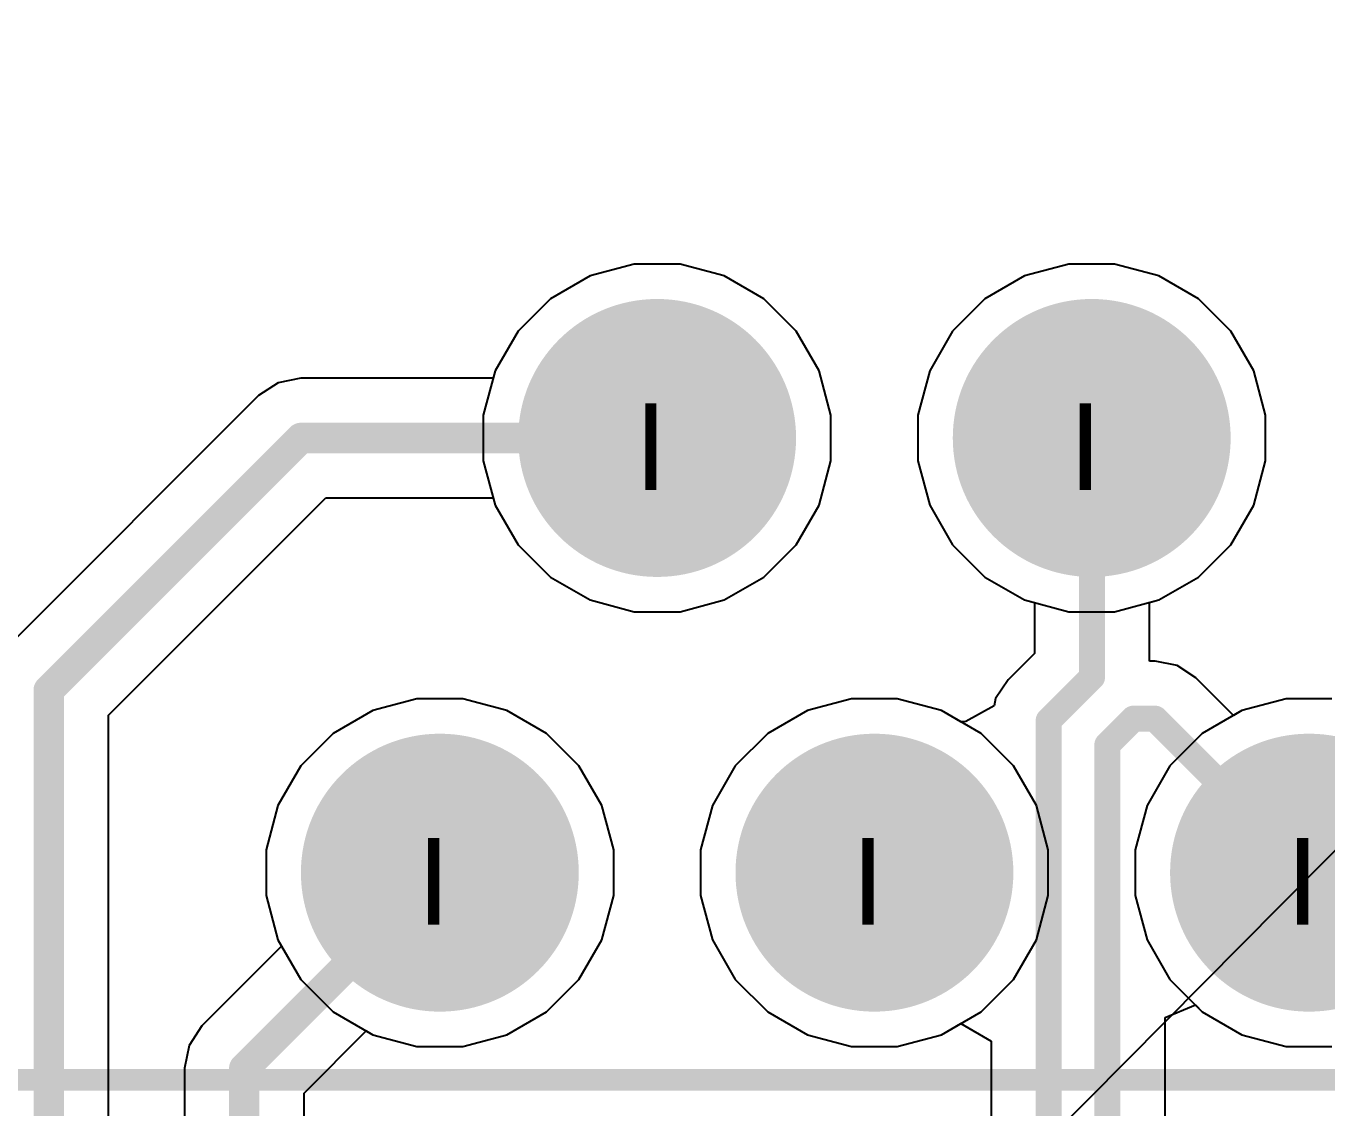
# Model space of a CAD drawing. Header units: inches. Extents: x -11 to 5379, y 0 to 5429.
# Drawn here: x 79.17 to 86.77, y 92.04 to 98.37 of the extents above; entities that cross this region are included whole.
import ezdxf

# ---------------------------------------------------------------- set-up
doc = ezdxf.new("R2010")
doc.units = ezdxf.units.IN
for name, color, linetype in [('Bottom Layer', 5, 'Continuous'), ('Bottom Solder', 6, 'Continuous'), ('Drill Drawing', 1, 'Continuous'), ('GND', 16, 'Continuous'), ('Multi-Layer', 9, 'Continuous'), ('Pad Holes', 156, 'Continuous'), ('PWR', 76, 'Continuous'), ('Top Layer', 1, 'Continuous'), ('Top Overlay', 2, 'Continuous'), ('Top Solder', 216, 'Continuous')]:
    doc.layers.add(name, color=color, linetype=linetype)
doc.styles.add('Arial', font='', dxfattribs={"height": 0.2})
doc.styles.get('Arial').set_extended_font_data('Arial')

# ---------------------------------------------------------------- blocks, each defined once
blk = doc.blocks.new('X14CBIWB1DY1027_122')
at = {"layer": 'Bottom Layer'}
h = blk.add_hatch(color=5, dxfattribs=at)
edge = h.paths.add_edge_path()
edge.add_arc((-21.59, 4.444999999999999), 0.7619999999999999, 0, 360)
h = blk.add_hatch(color=5, dxfattribs=at)
edge = h.paths.add_edge_path()
edge.add_arc((-19.05, 4.444999999999999), 0.7619999999999999, 0, 360)
h = blk.add_hatch(color=5, dxfattribs=at)
edge = h.paths.add_edge_path()
edge.add_arc((-16.51, 4.444999999999999), 0.7619999999999999, 0, 360)
h = blk.add_hatch(color=5, dxfattribs=at)
edge = h.paths.add_edge_path()
edge.add_arc((-20.32, 1.905), 0.7619999999999999, 0, 360)
h = blk.add_hatch(color=5, dxfattribs=at)
edge = h.paths.add_edge_path()
edge.add_arc((-17.78, 1.905), 0.7619999999999999, 0, 360)
at = {"layer": 'Bottom Solder'}
h = blk.add_hatch(color=6, dxfattribs=at)
edge = h.paths.add_edge_path()
edge.add_arc((-21.59, 4.444999999999999), 0.8120125999999999, 0, 360)
h = blk.add_hatch(color=6, dxfattribs=at)
edge = h.paths.add_edge_path()
edge.add_arc((-19.05, 4.444999999999999), 0.8120125999999999, 0, 360)
h = blk.add_hatch(color=6, dxfattribs=at)
edge = h.paths.add_edge_path()
edge.add_arc((-16.51, 4.444999999999999), 0.8120125999999999, 0, 360)
h = blk.add_hatch(color=6, dxfattribs=at)
edge = h.paths.add_edge_path()
edge.add_arc((-20.32, 1.905), 0.8120125999999999, 0, 360)
h = blk.add_hatch(color=6, dxfattribs=at)
edge = h.paths.add_edge_path()
edge.add_arc((-17.78, 1.905), 0.8120125999999999, 0, 360)
at = {"layer": 'GND'}
h = blk.add_hatch(color=16, dxfattribs=at)
edge = h.paths.add_edge_path()
edge.add_arc((-21.59, 4.444999999999999), 0.7619999999999999, 0, 360)
h = blk.add_hatch(color=16, dxfattribs=at)
edge = h.paths.add_edge_path()
edge.add_arc((-19.05, 4.444999999999999), 0.7619999999999999, 0, 360)
h = blk.add_hatch(color=16, dxfattribs=at)
edge = h.paths.add_edge_path()
edge.add_arc((-16.51, 4.444999999999999), 0.7619999999999999, 0, 360)
h = blk.add_hatch(color=16, dxfattribs=at)
edge = h.paths.add_edge_path()
edge.add_arc((-20.32, 1.905), 0.7619999999999999, 0, 360)
h = blk.add_hatch(color=16, dxfattribs=at)
edge = h.paths.add_edge_path()
edge.add_arc((-17.78, 1.905), 0.7619999999999999, 0, 360)
at = {"layer": 'Multi-Layer'}
h = blk.add_hatch(color=9, dxfattribs=at)
edge = h.paths.add_edge_path()
edge.add_arc((-21.59, 4.444999999999999), 0.7619999999999999, 0, 360)
h = blk.add_hatch(color=9, dxfattribs=at)
edge = h.paths.add_edge_path()
edge.add_arc((-19.05, 4.444999999999999), 0.7619999999999999, 0, 360)
h = blk.add_hatch(color=9, dxfattribs=at)
edge = h.paths.add_edge_path()
edge.add_arc((-16.51, 4.444999999999999), 0.7619999999999999, 0, 360)
h = blk.add_hatch(color=9, dxfattribs=at)
edge = h.paths.add_edge_path()
edge.add_arc((-20.32, 1.905), 0.7619999999999999, 0, 360)
h = blk.add_hatch(color=9, dxfattribs=at)
edge = h.paths.add_edge_path()
edge.add_arc((-17.78, 1.905), 0.7619999999999999, 0, 360)
at = {"layer": 'Pad Holes'}
h = blk.add_hatch(color=7, dxfattribs=at)
edge = h.paths.add_edge_path()
edge.add_arc((-21.59, 4.444999999999999), 0.4750054, 0, 360)
h = blk.add_hatch(color=7, dxfattribs=at)
edge = h.paths.add_edge_path()
edge.add_arc((-19.05, 4.444999999999999), 0.4750054, 0, 360)
h = blk.add_hatch(color=7, dxfattribs=at)
edge = h.paths.add_edge_path()
edge.add_arc((-16.51, 4.444999999999999), 0.4750054, 0, 360)
h = blk.add_hatch(color=7, dxfattribs=at)
edge = h.paths.add_edge_path()
edge.add_arc((-20.32, 1.905), 0.4750054, 0, 360)
h = blk.add_hatch(color=7, dxfattribs=at)
edge = h.paths.add_edge_path()
edge.add_arc((-17.78, 1.905), 0.4750054, 0, 360)
at = {"layer": 'PWR'}
h = blk.add_hatch(color=76, dxfattribs=at)
edge = h.paths.add_edge_path()
edge.add_arc((-21.59, 4.444999999999999), 0.7619999999999999, 0, 360)
h = blk.add_hatch(color=76, dxfattribs=at)
edge = h.paths.add_edge_path()
edge.add_arc((-19.05, 4.444999999999999), 0.7619999999999999, 0, 360)
h = blk.add_hatch(color=76, dxfattribs=at)
edge = h.paths.add_edge_path()
edge.add_arc((-16.51, 4.444999999999999), 0.7619999999999999, 0, 360)
h = blk.add_hatch(color=76, dxfattribs=at)
edge = h.paths.add_edge_path()
edge.add_arc((-20.32, 1.905), 0.7619999999999999, 0, 360)
h = blk.add_hatch(color=76, dxfattribs=at)
edge = h.paths.add_edge_path()
edge.add_arc((-17.78, 1.905), 0.7619999999999999, 0, 360)
at = {"layer": 'Top Layer'}
h = blk.add_hatch(color=1, dxfattribs=at)
edge = h.paths.add_edge_path()
edge.add_arc((-21.59, 4.444999999999999), 0.7619999999999999, 0, 360)
h = blk.add_hatch(color=1, dxfattribs=at)
edge = h.paths.add_edge_path()
edge.add_arc((-19.05, 4.444999999999999), 0.7619999999999999, 0, 360)
h = blk.add_hatch(color=1, dxfattribs=at)
edge = h.paths.add_edge_path()
edge.add_arc((-16.51, 4.444999999999999), 0.7619999999999999, 0, 360)
h = blk.add_hatch(color=1, dxfattribs=at)
edge = h.paths.add_edge_path()
edge.add_arc((-20.32, 1.905), 0.7619999999999999, 0, 360)
h = blk.add_hatch(color=1, dxfattribs=at)
edge = h.paths.add_edge_path()
edge.add_arc((-17.78, 1.905), 0.7619999999999999, 0, 360)
at = {"layer": 'Top Solder'}
h = blk.add_hatch(color=216, dxfattribs=at)
edge = h.paths.add_edge_path()
edge.add_arc((-21.59, 4.444999999999999), 0.8120125999999999, 0, 360)
h = blk.add_hatch(color=216, dxfattribs=at)
edge = h.paths.add_edge_path()
edge.add_arc((-19.05, 4.444999999999999), 0.8120125999999999, 0, 360)
h = blk.add_hatch(color=216, dxfattribs=at)
edge = h.paths.add_edge_path()
edge.add_arc((-16.51, 4.444999999999999), 0.8120125999999999, 0, 360)
h = blk.add_hatch(color=216, dxfattribs=at)
edge = h.paths.add_edge_path()
edge.add_arc((-20.32, 1.905), 0.8120125999999999, 0, 360)
h = blk.add_hatch(color=216, dxfattribs=at)
edge = h.paths.add_edge_path()
edge.add_arc((-17.78, 1.905), 0.8120125999999999, 0, 360)
at = {"layer": 'Top Overlay'}
blk.add_lwpolyline([(29.250005, 5.6550052, 0.127, 0.127, 0), (-29.250005, 5.6550052, 0.127, 0.127, 0)], format="xyseb", dxfattribs=at)

msp = doc.modelspace()

# ---------------------------------------------------------------- linework, layer by layer
at = {"layer": 'Bottom Layer'}
for p, q in [((82.72130776, 96.97528992), (82.46290594, 96.90605206)), ((82.98882564, 96.97528992), (82.72130776, 96.97528992)), ((83.24722746, 96.90605206), (82.98882564, 96.97528992)), ((85.26130776, 96.97528992), (85.00290593999999, 96.90605206)), ((85.52882564, 96.97528992), (85.26130776, 96.97528992)), ((85.78722745999998, 96.90605206), (85.52882564, 96.97528992)), ((82.46290594, 96.90605206), (82.23122746, 96.77229311999999)), ((83.47890594, 96.77229311999999), (83.24722746, 96.90605206)), ((85.00290593999999, 96.90605206), (84.77122746, 96.77229311999999)), ((86.01890594, 96.77229311999999), (85.78722745999998, 96.90605206)), ((82.23122746, 96.77229311999999), (82.0420635, 96.58312916)), ((83.66806989999999, 96.58312916), (83.47890594, 96.77229311999999)), ((84.77122746, 96.77229311999999), (84.58206349999999, 96.58312916)), ((86.2080699, 96.58312916), (86.01890594, 96.77229311999999)), ((82.0420635, 96.58312916), (81.90830455999999, 96.35145068)), ((83.80182884, 96.35145068), (83.66806989999999, 96.58312916)), ((84.58206349999999, 96.58312916), (84.44830456, 96.35145068)), ((86.34182883999999, 96.35145068), (86.2080699, 96.58312916)), ((81.90830455999999, 96.35145068), (81.8390667, 96.09304886)), ((83.8710667, 96.09304886), (83.80182884, 96.35145068)), ((84.44830456, 96.35145068), (84.3790667, 96.09304886)), ((86.41106669999999, 96.09304886), (86.34182883999999, 96.35145068)), ((81.8390667, 96.09304886), (81.8390667, 95.82553098)), ((83.8710667, 95.82553098), (83.8710667, 96.09304886)), ((84.3790667, 96.09304886), (84.3790667, 95.82553098)), ((86.41106669999999, 95.82553098), (86.41106669999999, 96.09304886)), ((81.8390667, 95.82553098), (81.90830455999999, 95.56712916)), ((83.80182884, 95.56712916), (83.8710667, 95.82553098)), ((84.3790667, 95.82553098), (84.44830456, 95.56712916)), ((86.34182883999999, 95.56712916), (86.41106669999999, 95.82553098)), ((81.90830455999999, 95.56712916), (82.0420635, 95.33545068)), ((83.66806989999999, 95.33545068), (83.80182884, 95.56712916)), ((84.44830456, 95.56712916), (84.58206349999999, 95.33545068)), ((86.2080699, 95.33545068), (86.34182883999999, 95.56712916)), ((82.0420635, 95.33545068), (82.23122746, 95.14628671999999)), ((83.47890594, 95.14628671999999), (83.66806989999999, 95.33545068)), ((84.58206349999999, 95.33545068), (84.77122746, 95.14628671999999)), ((86.01890594, 95.14628671999999), (86.2080699, 95.33545068)), ((82.23122746, 95.14628671999999), (82.46290594, 95.01252778)), ((83.24722746, 95.01252778), (83.47890594, 95.14628671999999)), ((84.77122746, 95.14628671999999), (85.00290593999999, 95.01252778)), ((85.78722745999998, 95.01252778), (86.01890594, 95.14628671999999)), ((82.46290594, 95.01252778), (82.72130776, 94.94328992)), ((82.98882564, 94.94328992), (83.24722746, 95.01252778)), ((85.00290593999999, 95.01252778), (85.26130776, 94.94328992)), ((85.52882564, 94.94328992), (85.78722745999998, 95.01252778)), ((82.72130776, 94.94328992), (82.98882564, 94.94328992)), ((85.26130776, 94.94328992), (85.52882564, 94.94328992)), ((81.19290593999999, 94.36605205999999), (80.96122745999999, 94.23229312)), ((81.45130775999999, 94.43528992), (81.19290593999999, 94.36605205999999)), ((81.71882563999999, 94.43528992), (81.45130775999999, 94.43528992)), ((81.97722746, 94.36605205999999), (81.71882563999999, 94.43528992)), ((82.20890594, 94.23229312), (81.97722746, 94.36605205999999)), ((83.73290594, 94.36605205999999), (83.50122746, 94.23229312)), ((83.99130776, 94.43528992), (83.73290594, 94.36605205999999)), ((84.25882564, 94.43528992), (83.99130776, 94.43528992)), ((84.51722746, 94.36605205999999), (84.25882564, 94.43528992)), ((84.74890594, 94.23229312), (84.51722746, 94.36605205999999)), ((86.27290594, 94.36605205999999), (86.04122746, 94.23229312)), ((86.53130775999999, 94.43528992), (86.27290594, 94.36605205999999)), ((86.79882564, 94.43528992), (86.53130775999999, 94.43528992)), ((80.96122745999999, 94.23229312), (80.7720635, 94.04312915999999)), ((82.3980699, 94.04312915999999), (82.20890594, 94.23229312)), ((83.50122746, 94.23229312), (83.3120635, 94.04312915999999)), ((84.93806989999999, 94.04312915999999), (84.74890594, 94.23229312)), ((86.04122746, 94.23229312), (85.85206349999999, 94.04312915999999)), ((80.7720635, 94.04312915999999), (80.63830456, 93.81145068)), ((82.53182884, 93.81145068), (82.3980699, 94.04312915999999)), ((83.3120635, 94.04312915999999), (83.17830456, 93.81145068)), ((85.07182884, 93.81145068), (84.93806989999999, 94.04312915999999)), ((85.85206349999999, 94.04312915999999), (85.71830456, 93.81145068)), ((80.63830456, 93.81145068), (80.5690667, 93.55304885999999)), ((82.60106669999999, 93.55304885999999), (82.53182884, 93.81145068)), ((83.17830456, 93.81145068), (83.1090667, 93.55304885999999)), ((85.1410667, 93.55304885999999), (85.07182884, 93.81145068)), ((85.71830456, 93.81145068), (85.64906669999999, 93.55304885999999)), ((80.5690667, 93.55304885999999), (80.5690667, 93.28553097999999)), ((82.60106669999999, 93.28553097999999), (82.60106669999999, 93.55304885999999)), ((83.1090667, 93.55304885999999), (83.1090667, 93.28553097999999)), ((85.1410667, 93.28553097999999), (85.1410667, 93.55304885999999)), ((85.64906669999999, 93.55304885999999), (85.64906669999999, 93.28553097999999)), ((80.5690667, 93.28553097999999), (80.63830456, 93.02712916)), ((82.53182884, 93.02712916), (82.60106669999999, 93.28553097999999)), ((83.1090667, 93.28553097999999), (83.17830456, 93.02712916)), ((85.07182884, 93.02712916), (85.1410667, 93.28553097999999)), ((85.64906669999999, 93.28553097999999), (85.71830456, 93.02712916)), ((80.63830456, 93.02712916), (80.7720635, 92.79545067999999)), ((82.3980699, 92.79545067999999), (82.53182884, 93.02712916)), ((83.17830456, 93.02712916), (83.3120635, 92.79545067999999)), ((84.93806989999999, 92.79545067999999), (85.07182884, 93.02712916)), ((85.71830456, 93.02712916), (85.85206349999999, 92.79545067999999)), ((80.7720635, 92.79545067999999), (80.96122745999999, 92.60628672)), ((82.20890594, 92.60628672), (82.3980699, 92.79545067999999)), ((83.3120635, 92.79545067999999), (83.50122746, 92.60628672)), ((84.74890594, 92.60628672), (84.93806989999999, 92.79545067999999)), ((85.85206349999999, 92.79545067999999), (86.04122746, 92.60628672)), ((80.96122745999999, 92.60628672), (81.19290593999999, 92.47252778)), ((81.97722746, 92.47252778), (82.20890594, 92.60628672)), ((83.50122746, 92.60628672), (83.73290594, 92.47252778)), ((84.51722746, 92.47252778), (84.74890594, 92.60628672)), ((86.04122746, 92.60628672), (86.27290594, 92.47252778)), ((81.19290593999999, 92.47252778), (81.45130775999999, 92.40328991999999)), ((81.71882563999999, 92.40328991999999), (81.97722746, 92.47252778)), ((83.73290594, 92.47252778), (83.99130776, 92.40328991999999)), ((84.25882564, 92.40328991999999), (84.51722746, 92.47252778)), ((86.27290594, 92.47252778), (86.53130775999999, 92.40328991999999)), ((81.45130775999999, 92.40328991999999), (81.71882563999999, 92.40328991999999)), ((83.99130776, 92.40328991999999), (84.25882564, 92.40328991999999)), ((86.53130775999999, 92.40328991999999), (86.79882564, 92.40328991999999))]:
    msp.add_line(p, q, dxfattribs=at)
at = {"layer": 'Bottom Solder'}
msp.add_line((6.24480844, 12.31924892), (5379.20847702, 5429.20847608), dxfattribs=at)
at = {"layer": 'GND'}
for p, q in [((82.72130776, 96.97528992), (82.46290594, 96.90605206)), ((82.98882564, 96.97528992), (82.72130776, 96.97528992)), ((83.24722746, 96.90605206), (82.98882564, 96.97528992)), ((85.26130776, 96.97528992), (85.00290593999999, 96.90605206)), ((85.52882564, 96.97528992), (85.26130776, 96.97528992)), ((85.78722745999998, 96.90605206), (85.52882564, 96.97528992)), ((82.46290594, 96.90605206), (82.23122746, 96.77229311999999)), ((83.47890594, 96.77229311999999), (83.24722746, 96.90605206)), ((85.00290593999999, 96.90605206), (84.77122746, 96.77229311999999)), ((86.01890594, 96.77229311999999), (85.78722745999998, 96.90605206)), ((82.23122746, 96.77229311999999), (82.0420635, 96.58312916)), ((83.66806989999999, 96.58312916), (83.47890594, 96.77229311999999)), ((84.77122746, 96.77229311999999), (84.58206349999999, 96.58312916)), ((86.2080699, 96.58312916), (86.01890594, 96.77229311999999)), ((82.0420635, 96.58312916), (81.90830455999999, 96.35145068)), ((83.80182884, 96.35145068), (83.66806989999999, 96.58312916)), ((84.58206349999999, 96.58312916), (84.44830456, 96.35145068)), ((86.34182883999999, 96.35145068), (86.2080699, 96.58312916)), ((81.90830455999999, 96.35145068), (81.8390667, 96.09304886)), ((83.8710667, 96.09304886), (83.80182884, 96.35145068)), ((84.44830456, 96.35145068), (84.3790667, 96.09304886)), ((86.41106669999999, 96.09304886), (86.34182883999999, 96.35145068)), ((81.8390667, 96.09304886), (81.8390667, 95.82553098)), ((83.8710667, 95.82553098), (83.8710667, 96.09304886)), ((84.3790667, 96.09304886), (84.3790667, 95.82553098)), ((86.41106669999999, 95.82553098), (86.41106669999999, 96.09304886)), ((81.8390667, 95.82553098), (81.90830455999999, 95.56712916)), ((83.80182884, 95.56712916), (83.8710667, 95.82553098)), ((84.3790667, 95.82553098), (84.44830456, 95.56712916)), ((86.34182883999999, 95.56712916), (86.41106669999999, 95.82553098)), ((81.90830455999999, 95.56712916), (82.0420635, 95.33545068)), ((83.66806989999999, 95.33545068), (83.80182884, 95.56712916)), ((84.44830456, 95.56712916), (84.58206349999999, 95.33545068)), ((86.2080699, 95.33545068), (86.34182883999999, 95.56712916)), ((82.0420635, 95.33545068), (82.23122746, 95.14628671999999)), ((83.47890594, 95.14628671999999), (83.66806989999999, 95.33545068)), ((84.58206349999999, 95.33545068), (84.77122746, 95.14628671999999)), ((86.01890594, 95.14628671999999), (86.2080699, 95.33545068)), ((82.23122746, 95.14628671999999), (82.46290594, 95.01252778)), ((83.24722746, 95.01252778), (83.47890594, 95.14628671999999)), ((84.77122746, 95.14628671999999), (85.00290593999999, 95.01252778)), ((85.78722745999998, 95.01252778), (86.01890594, 95.14628671999999)), ((82.46290594, 95.01252778), (82.72130776, 94.94328992)), ((82.98882564, 94.94328992), (83.24722746, 95.01252778)), ((85.00290593999999, 95.01252778), (85.26130776, 94.94328992)), ((85.52882564, 94.94328992), (85.78722745999998, 95.01252778)), ((82.72130776, 94.94328992), (82.98882564, 94.94328992)), ((85.26130776, 94.94328992), (85.52882564, 94.94328992)), ((81.19290593999999, 94.36605205999999), (80.96122745999999, 94.23229312)), ((81.45130775999999, 94.43528992), (81.19290593999999, 94.36605205999999)), ((81.71882563999999, 94.43528992), (81.45130775999999, 94.43528992)), ((81.97722746, 94.36605205999999), (81.71882563999999, 94.43528992)), ((82.20890594, 94.23229312), (81.97722746, 94.36605205999999)), ((83.73290594, 94.36605205999999), (83.50122746, 94.23229312)), ((83.99130776, 94.43528992), (83.73290594, 94.36605205999999)), ((84.25882564, 94.43528992), (83.99130776, 94.43528992)), ((84.51722746, 94.36605205999999), (84.25882564, 94.43528992)), ((84.74890594, 94.23229312), (84.51722746, 94.36605205999999)), ((86.27290594, 94.36605205999999), (86.04122746, 94.23229312)), ((86.53130775999999, 94.43528992), (86.27290594, 94.36605205999999)), ((86.79882564, 94.43528992), (86.53130775999999, 94.43528992)), ((80.96122745999999, 94.23229312), (80.7720635, 94.04312915999999)), ((82.3980699, 94.04312915999999), (82.20890594, 94.23229312)), ((83.50122746, 94.23229312), (83.3120635, 94.04312915999999)), ((84.93806989999999, 94.04312915999999), (84.74890594, 94.23229312)), ((86.04122746, 94.23229312), (85.85206349999999, 94.04312915999999)), ((80.7720635, 94.04312915999999), (80.63830456, 93.81145068)), ((82.53182884, 93.81145068), (82.3980699, 94.04312915999999)), ((83.3120635, 94.04312915999999), (83.17830456, 93.81145068)), ((85.07182884, 93.81145068), (84.93806989999999, 94.04312915999999)), ((85.85206349999999, 94.04312915999999), (85.71830456, 93.81145068)), ((80.63830456, 93.81145068), (80.5690667, 93.55304885999999)), ((82.60106669999999, 93.55304885999999), (82.53182884, 93.81145068)), ((83.17830456, 93.81145068), (83.1090667, 93.55304885999999)), ((85.1410667, 93.55304885999999), (85.07182884, 93.81145068)), ((85.71830456, 93.81145068), (85.64906669999999, 93.55304885999999)), ((80.5690667, 93.55304885999999), (80.5690667, 93.28553097999999)), ((82.60106669999999, 93.28553097999999), (82.60106669999999, 93.55304885999999)), ((83.1090667, 93.55304885999999), (83.1090667, 93.28553097999999)), ((85.1410667, 93.28553097999999), (85.1410667, 93.55304885999999)), ((85.64906669999999, 93.55304885999999), (85.64906669999999, 93.28553097999999)), ((80.5690667, 93.28553097999999), (80.63830456, 93.02712916)), ((82.53182884, 93.02712916), (82.60106669999999, 93.28553097999999)), ((83.1090667, 93.28553097999999), (83.17830456, 93.02712916)), ((85.07182884, 93.02712916), (85.1410667, 93.28553097999999)), ((85.64906669999999, 93.28553097999999), (85.71830456, 93.02712916)), ((80.63830456, 93.02712916), (80.7720635, 92.79545067999999)), ((82.3980699, 92.79545067999999), (82.53182884, 93.02712916)), ((83.17830456, 93.02712916), (83.3120635, 92.79545067999999)), ((84.93806989999999, 92.79545067999999), (85.07182884, 93.02712916)), ((85.71830456, 93.02712916), (85.85206349999999, 92.79545067999999)), ((80.7720635, 92.79545067999999), (80.96122745999999, 92.60628672)), ((82.20890594, 92.60628672), (82.3980699, 92.79545067999999)), ((83.3120635, 92.79545067999999), (83.50122746, 92.60628672)), ((84.74890594, 92.60628672), (84.93806989999999, 92.79545067999999)), ((85.85206349999999, 92.79545067999999), (86.04122746, 92.60628672)), ((80.96122745999999, 92.60628672), (81.19290593999999, 92.47252778)), ((81.97722746, 92.47252778), (82.20890594, 92.60628672)), ((83.50122746, 92.60628672), (83.73290594, 92.47252778)), ((84.51722746, 92.47252778), (84.74890594, 92.60628672)), ((86.04122746, 92.60628672), (86.27290594, 92.47252778)), ((81.19290593999999, 92.47252778), (81.45130775999999, 92.40328991999999)), ((81.71882563999999, 92.40328991999999), (81.97722746, 92.47252778)), ((83.73290594, 92.47252778), (83.99130776, 92.40328991999999)), ((84.25882564, 92.40328991999999), (84.51722746, 92.47252778)), ((86.27290594, 92.47252778), (86.53130775999999, 92.40328991999999)), ((81.45130775999999, 92.40328991999999), (81.71882563999999, 92.40328991999999)), ((83.99130776, 92.40328991999999), (84.25882564, 92.40328991999999)), ((86.53130775999999, 92.40328991999999), (86.79882564, 92.40328991999999))]:
    msp.add_line(p, q, dxfattribs=at)
at = {"layer": 'PWR'}
for p, q in [((82.72130776, 96.97528992), (82.46290594, 96.90605206)), ((82.98882564, 96.97528992), (82.72130776, 96.97528992)), ((83.24722746, 96.90605206), (82.98882564, 96.97528992)), ((85.26130776, 96.97528992), (85.00290593999999, 96.90605206)), ((85.52882564, 96.97528992), (85.26130776, 96.97528992)), ((85.78722745999998, 96.90605206), (85.52882564, 96.97528992)), ((82.46290594, 96.90605206), (82.23122746, 96.77229311999999)), ((83.47890594, 96.77229311999999), (83.24722746, 96.90605206)), ((85.00290593999999, 96.90605206), (84.77122746, 96.77229311999999)), ((86.01890594, 96.77229311999999), (85.78722745999998, 96.90605206)), ((82.23122746, 96.77229311999999), (82.0420635, 96.58312916)), ((83.66806989999999, 96.58312916), (83.47890594, 96.77229311999999)), ((84.77122746, 96.77229311999999), (84.58206349999999, 96.58312916)), ((86.2080699, 96.58312916), (86.01890594, 96.77229311999999)), ((82.0420635, 96.58312916), (81.90830455999999, 96.35145068)), ((83.80182884, 96.35145068), (83.66806989999999, 96.58312916)), ((84.58206349999999, 96.58312916), (84.44830456, 96.35145068)), ((86.34182883999999, 96.35145068), (86.2080699, 96.58312916)), ((81.90830455999999, 96.35145068), (81.8390667, 96.09304886)), ((83.8710667, 96.09304886), (83.80182884, 96.35145068)), ((84.44830456, 96.35145068), (84.3790667, 96.09304886)), ((86.41106669999999, 96.09304886), (86.34182883999999, 96.35145068)), ((81.8390667, 96.09304886), (81.8390667, 95.82553098)), ((83.8710667, 95.82553098), (83.8710667, 96.09304886)), ((84.3790667, 96.09304886), (84.3790667, 95.82553098)), ((86.41106669999999, 95.82553098), (86.41106669999999, 96.09304886)), ((81.8390667, 95.82553098), (81.90830455999999, 95.56712916)), ((83.80182884, 95.56712916), (83.8710667, 95.82553098)), ((84.3790667, 95.82553098), (84.44830456, 95.56712916)), ((86.34182883999999, 95.56712916), (86.41106669999999, 95.82553098)), ((81.90830455999999, 95.56712916), (82.0420635, 95.33545068)), ((83.66806989999999, 95.33545068), (83.80182884, 95.56712916)), ((84.44830456, 95.56712916), (84.58206349999999, 95.33545068)), ((86.2080699, 95.33545068), (86.34182883999999, 95.56712916)), ((82.0420635, 95.33545068), (82.23122746, 95.14628671999999)), ((83.47890594, 95.14628671999999), (83.66806989999999, 95.33545068)), ((84.58206349999999, 95.33545068), (84.77122746, 95.14628671999999)), ((86.01890594, 95.14628671999999), (86.2080699, 95.33545068)), ((82.23122746, 95.14628671999999), (82.46290594, 95.01252778)), ((83.24722746, 95.01252778), (83.47890594, 95.14628671999999)), ((84.77122746, 95.14628671999999), (85.00290593999999, 95.01252778)), ((85.78722745999998, 95.01252778), (86.01890594, 95.14628671999999)), ((82.46290594, 95.01252778), (82.72130776, 94.94328992)), ((82.98882564, 94.94328992), (83.24722746, 95.01252778)), ((85.00290593999999, 95.01252778), (85.26130776, 94.94328992)), ((85.52882564, 94.94328992), (85.78722745999998, 95.01252778)), ((82.72130776, 94.94328992), (82.98882564, 94.94328992)), ((85.26130776, 94.94328992), (85.52882564, 94.94328992)), ((81.19290593999999, 94.36605205999999), (80.96122745999999, 94.23229312)), ((81.45130775999999, 94.43528992), (81.19290593999999, 94.36605205999999)), ((81.71882563999999, 94.43528992), (81.45130775999999, 94.43528992)), ((81.97722746, 94.36605205999999), (81.71882563999999, 94.43528992)), ((82.20890594, 94.23229312), (81.97722746, 94.36605205999999)), ((83.73290594, 94.36605205999999), (83.50122746, 94.23229312)), ((83.99130776, 94.43528992), (83.73290594, 94.36605205999999)), ((84.25882564, 94.43528992), (83.99130776, 94.43528992)), ((84.51722746, 94.36605205999999), (84.25882564, 94.43528992)), ((84.74890594, 94.23229312), (84.51722746, 94.36605205999999)), ((86.27290594, 94.36605205999999), (86.04122746, 94.23229312)), ((86.53130775999999, 94.43528992), (86.27290594, 94.36605205999999)), ((86.79882564, 94.43528992), (86.53130775999999, 94.43528992)), ((80.96122745999999, 94.23229312), (80.7720635, 94.04312915999999)), ((82.3980699, 94.04312915999999), (82.20890594, 94.23229312)), ((83.50122746, 94.23229312), (83.3120635, 94.04312915999999)), ((84.93806989999999, 94.04312915999999), (84.74890594, 94.23229312)), ((86.04122746, 94.23229312), (85.85206349999999, 94.04312915999999)), ((80.7720635, 94.04312915999999), (80.63830456, 93.81145068)), ((82.53182884, 93.81145068), (82.3980699, 94.04312915999999)), ((83.3120635, 94.04312915999999), (83.17830456, 93.81145068)), ((85.07182884, 93.81145068), (84.93806989999999, 94.04312915999999)), ((85.85206349999999, 94.04312915999999), (85.71830456, 93.81145068)), ((80.63830456, 93.81145068), (80.5690667, 93.55304885999999)), ((82.60106669999999, 93.55304885999999), (82.53182884, 93.81145068)), ((83.17830456, 93.81145068), (83.1090667, 93.55304885999999)), ((85.1410667, 93.55304885999999), (85.07182884, 93.81145068)), ((85.71830456, 93.81145068), (85.64906669999999, 93.55304885999999)), ((80.5690667, 93.55304885999999), (80.5690667, 93.28553097999999)), ((82.60106669999999, 93.28553097999999), (82.60106669999999, 93.55304885999999)), ((83.1090667, 93.55304885999999), (83.1090667, 93.28553097999999)), ((85.1410667, 93.28553097999999), (85.1410667, 93.55304885999999)), ((85.64906669999999, 93.55304885999999), (85.64906669999999, 93.28553097999999)), ((80.5690667, 93.28553097999999), (80.63830456, 93.02712916)), ((82.53182884, 93.02712916), (82.60106669999999, 93.28553097999999)), ((83.1090667, 93.28553097999999), (83.17830456, 93.02712916)), ((85.07182884, 93.02712916), (85.1410667, 93.28553097999999)), ((85.64906669999999, 93.28553097999999), (85.71830456, 93.02712916)), ((80.63830456, 93.02712916), (80.7720635, 92.79545067999999)), ((82.3980699, 92.79545067999999), (82.53182884, 93.02712916)), ((83.17830456, 93.02712916), (83.3120635, 92.79545067999999)), ((84.93806989999999, 92.79545067999999), (85.07182884, 93.02712916)), ((85.71830456, 93.02712916), (85.85206349999999, 92.79545067999999)), ((80.7720635, 92.79545067999999), (80.96122745999999, 92.60628672)), ((82.20890594, 92.60628672), (82.3980699, 92.79545067999999)), ((83.3120635, 92.79545067999999), (83.50122746, 92.60628672)), ((84.74890594, 92.60628672), (84.93806989999999, 92.79545067999999)), ((85.85206349999999, 92.79545067999999), (86.04122746, 92.60628672)), ((80.96122745999999, 92.60628672), (81.19290593999999, 92.47252778)), ((81.97722746, 92.47252778), (82.20890594, 92.60628672)), ((83.50122746, 92.60628672), (83.73290594, 92.47252778)), ((84.51722746, 92.47252778), (84.74890594, 92.60628672)), ((86.04122746, 92.60628672), (86.27290594, 92.47252778)), ((81.19290593999999, 92.47252778), (81.45130775999999, 92.40328991999999)), ((81.71882563999999, 92.40328991999999), (81.97722746, 92.47252778)), ((83.73290594, 92.47252778), (83.99130776, 92.40328991999999)), ((84.25882564, 92.40328991999999), (84.51722746, 92.47252778)), ((86.27290594, 92.47252778), (86.53130775999999, 92.40328991999999)), ((81.45130775999999, 92.40328991999999), (81.71882563999999, 92.40328991999999)), ((83.99130776, 92.40328991999999), (84.25882564, 92.40328991999999)), ((86.53130775999999, 92.40328991999999), (86.79882564, 92.40328991999999))]:
    msp.add_line(p, q, dxfattribs=at)
at = {"layer": 'Top Layer'}
for p, q in [((82.72130776, 96.97528992), (82.46290594, 96.90605206)), ((82.98882564, 96.97528992), (82.72130776, 96.97528992)), ((83.24722746, 96.90605206), (82.98882564, 96.97528992)), ((85.26130776, 96.97528992), (85.00290593999999, 96.90605206)), ((85.52882564, 96.97528992), (85.26130776, 96.97528992)), ((85.78722745999998, 96.90605206), (85.52882564, 96.97528992)), ((82.46290594, 96.90605206), (82.23122746, 96.77229311999999)), ((83.47890594, 96.77229311999999), (83.24722746, 96.90605206)), ((85.00290593999999, 96.90605206), (84.77122746, 96.77229311999999)), ((86.01890594, 96.77229311999999), (85.78722745999998, 96.90605206)), ((82.23122746, 96.77229311999999), (82.0420635, 96.58312916)), ((83.66806989999999, 96.58312916), (83.47890594, 96.77229311999999)), ((84.77122746, 96.77229311999999), (84.58206349999999, 96.58312916)), ((86.2080699, 96.58312916), (86.01890594, 96.77229311999999)), ((82.0420635, 96.58312916), (81.90830455999999, 96.35145068)), ((83.80182884, 96.35145068), (83.66806989999999, 96.58312916)), ((84.58206349999999, 96.58312916), (84.44830456, 96.35145068)), ((86.34182883999999, 96.35145068), (86.2080699, 96.58312916)), ((81.90830455999999, 96.35145068), (81.89690504, 96.30890821999999)), ((83.8710667, 96.09304886), (83.80182884, 96.35145068)), ((84.44830456, 96.35145068), (84.3790667, 96.09304886)), ((86.41106669999999, 96.09304886), (86.34182883999999, 96.35145068)), ((80.63931548, 96.2822941), (80.52589178, 96.20650812)), ((80.77310998, 96.30890821999999), (80.63931548, 96.2822941)), ((81.89690504, 96.30890821999999), (80.77310998, 96.30890821999999)), ((80.52588669999999, 96.20650049999999), (79.05184849999999, 94.73246484)), ((80.52589178, 96.20650812), (80.52588669999999, 96.20650049999999)), ((83.8710667, 95.82553098), (83.8710667, 96.09304886)), ((84.3790667, 96.09304886), (84.3790667, 95.82553098)), ((86.41106669999999, 95.82553098), (86.41106669999999, 96.09304886)), ((83.80182884, 95.56712916), (83.8710667, 95.82553098)), ((84.3790667, 95.82553098), (84.44830456, 95.56712916)), ((86.34182883999999, 95.56712916), (86.41106669999999, 95.82553098)), ((79.648685, 94.34042854), (80.91792554, 95.60967161999999)), ((80.91792554, 95.60967161999999), (81.89690504, 95.60967161999999)), ((81.89690504, 95.60967161999999), (81.90830455999999, 95.56712916)), ((81.90830455999999, 95.56712916), (82.0420635, 95.33545068)), ((83.66806989999999, 95.33545068), (83.80182884, 95.56712916)), ((84.44830456, 95.56712916), (84.58206349999999, 95.33545068)), ((86.2080699, 95.33545068), (86.34182883999999, 95.56712916)), ((82.0420635, 95.33545068), (82.23122746, 95.14628671999999)), ((83.47890594, 95.14628671999999), (83.66806989999999, 95.33545068)), ((84.58206349999999, 95.33545068), (84.77122746, 95.14628671999999)), ((86.01890594, 95.14628671999999), (86.2080699, 95.33545068)), ((82.23122746, 95.14628671999999), (82.46290594, 95.01252778)), ((83.24722746, 95.01252778), (83.47890594, 95.14628671999999)), ((84.77122746, 95.14628671999999), (85.00290593999999, 95.01252778)), ((85.78722745999998, 95.01252778), (86.01890594, 95.14628671999999)), ((82.46290594, 95.01252778), (82.72130776, 94.94328992)), ((82.98882564, 94.94328992), (83.24722746, 95.01252778)), ((85.00290593999999, 95.01252778), (85.06002799999999, 94.99722174)), ((85.06002799999999, 94.99722174), (85.06002799999999, 94.7008647)), ((85.73336676, 94.9980955), (85.78722745999998, 95.01252778)), ((85.73336676, 94.6556146), (85.73336676, 94.9980955)), ((82.72130776, 94.94328992), (82.98882564, 94.94328992)), ((85.06002799999999, 94.7008647), (84.90579919999999, 94.5466359)), ((85.76541139999999, 94.6556146), (85.73336676, 94.6556146)), ((85.89425035999999, 94.62998599999999), (85.76541139999999, 94.6556146)), ((86.00347289999999, 94.55700672), (85.89425035999999, 94.62998599999999)), ((84.90579919999999, 94.5466359), (84.83281991999999, 94.43741336)), ((86.22315241999999, 94.3373272), (86.00347289999999, 94.55700672)), ((84.83281991999999, 94.43741336), (84.82420932, 94.39412413999999)), ((81.19290593999999, 94.36605205999999), (80.96122745999999, 94.23229312)), ((81.45130775999999, 94.43528992), (81.19290593999999, 94.36605205999999)), ((81.71882563999999, 94.43528992), (81.45130775999999, 94.43528992)), ((81.97722746, 94.36605205999999), (81.71882563999999, 94.43528992)), ((82.20890594, 94.23229312), (81.97722746, 94.36605205999999)), ((83.73290594, 94.36605205999999), (83.50122746, 94.23229312)), ((83.99130776, 94.43528992), (83.73290594, 94.36605205999999)), ((84.25882564, 94.43528992), (83.99130776, 94.43528992)), ((84.51722746, 94.36605205999999), (84.25882564, 94.43528992)), ((84.62939132, 94.30129475999999), (84.51722746, 94.36605205999999)), ((84.82420932, 94.39412413999999), (84.65870799999999, 94.30249617999999)), ((86.27290594, 94.36605205999999), (86.22315241999999, 94.3373272)), ((86.53130775999999, 94.43528992), (86.27290594, 94.36605205999999)), ((86.79882564, 94.43528992), (86.53130775999999, 94.43528992)), ((79.648685, 85.84679046), (79.648685, 94.34042854)), ((84.65870799999999, 94.30249617999999), (84.62939132, 94.30129475999999)), ((80.96122745999999, 94.23229312), (80.7720635, 94.04312915999999)), ((82.3980699, 94.04312915999999), (82.20890594, 94.23229312)), ((83.50122746, 94.23229312), (83.3120635, 94.04312915999999)), ((80.7720635, 94.04312915999999), (80.63830456, 93.81145068)), ((82.53182884, 93.81145068), (82.3980699, 94.04312915999999)), ((83.3120635, 94.04312915999999), (83.17830456, 93.81145068)), ((80.63830456, 93.81145068), (80.5690667, 93.55304885999999)), ((82.60106669999999, 93.55304885999999), (82.53182884, 93.81145068)), ((83.17830456, 93.81145068), (83.1090667, 93.55304885999999)), ((80.5690667, 93.55304885999999), (80.5690667, 93.28553097999999)), ((82.60106669999999, 93.28553097999999), (82.60106669999999, 93.55304885999999)), ((83.1090667, 93.55304885999999), (83.1090667, 93.28553097999999)), ((80.5690667, 93.28553097999999), (80.63830456, 93.02712916)), ((82.53182884, 93.02712916), (82.60106669999999, 93.28553097999999)), ((83.1090667, 93.28553097999999), (83.17830456, 93.02712916)), ((80.63830456, 93.02712916), (80.66032636, 92.98898598)), ((82.3980699, 92.79545067999999), (82.53182884, 93.02712916)), ((83.17830456, 93.02712916), (83.3120635, 92.79545067999999)), ((80.66032636, 92.98898598), (80.1948485, 92.52350811999999)), ((82.20890594, 92.60628672), (82.3980699, 92.79545067999999)), ((83.3120635, 92.79545067999999), (83.50122746, 92.60628672)), ((85.82343008, 92.57263426), (86.00123008, 92.6462841)), ((86.00123008, 92.6462841), (86.04122746, 92.60628672)), ((81.97722746, 92.47252778), (82.20890594, 92.60628672)), ((83.50122746, 92.60628672), (83.73290594, 92.47252778)), ((84.51722746, 92.47252778), (84.62938877999999, 92.53728507999999)), ((84.62938877999999, 92.53728507999999), (84.80719132, 92.43463098)), ((85.82343008, 91.27813595999999), (85.82343008, 92.57263426)), ((86.04122746, 92.60628672), (86.27290594, 92.47252778)), ((80.1948485, 92.52350811999999), (80.11906252, 92.41008441999999)), ((80.791685, 92.13147181999999), (81.15476276, 92.49454958)), ((81.15476276, 92.49454958), (81.19290593999999, 92.47252778)), ((81.19290593999999, 92.47252778), (81.45130775999999, 92.40328991999999)), ((81.71882563999999, 92.40328991999999), (81.97722746, 92.47252778)), ((83.73290594, 92.47252778), (83.99130776, 92.40328991999999)), ((84.25882564, 92.40328991999999), (84.51722746, 92.47252778)), ((86.27290594, 92.47252778), (86.53130775999999, 92.40328991999999)), ((80.11906252, 92.41008441999999), (80.0924484, 92.27628992)), ((81.45130775999999, 92.40328991999999), (81.71882563999999, 92.40328991999999)), ((83.99130776, 92.40328991999999), (84.25882564, 92.40328991999999)), ((84.80719132, 92.43463098), (84.80719132, 91.55962129999999)), ((86.53130775999999, 92.40328991999999), (86.79882564, 92.40328991999999)), ((80.0924484, 92.27628992), (80.0924484, 85.84679046)), ((80.791685, 85.84679046), (80.791685, 92.13147181999999))]:
    msp.add_line(p, q, dxfattribs=at)
for points in [[(79.2990667, 94.48524664, 0.1778, 0.1778, 0), (80.77310998, 95.95928992, 0.1778, 0.1778, 0)], [(80.77310998, 95.95928992, 0.1778, 0.1778, 0), (82.8550667, 95.95928992, 0.1778, 0.1778, 0)], [(85.39506669999999, 95.95928992, 0.1524, 0.1524, 0), (85.39669737999999, 95.95765924, 0.1524, 0.1524, 0)], [(85.39669737999999, 94.56141108, 0.1524, 0.1524, 0), (85.39669737999999, 95.95765924, 0.1524, 0.1524, 0)], [(85.14386069999999, 94.3085744, 0.1524, 0.1524, 0), (85.39669737999999, 94.56141108, 0.1524, 0.1524, 0)], [(79.2990667, 85.37408884, 0.1778, 0.1778, 0), (79.2990667, 94.48524664, 0.1778, 0.1778, 0)], [(85.14386069999999, 91.42016767999999, 0.1524, 0.1524, 0), (85.14386069999999, 94.3085744, 0.1524, 0.1524, 0)], [(85.48676069999999, 94.16654267999999, 0.1524, 0.1524, 0), (85.63916323999999, 94.31894522, 0.1524, 0.1524, 0)], [(85.63916323999999, 94.31894522, 0.1524, 0.1524, 0), (85.76541139999999, 94.31894522, 0.1524, 0.1524, 0)], [(85.76541139999999, 94.31894522, 0.1524, 0.1524, 0), (86.6650667, 93.41928992, 0.1524, 0.1524, 0)], [(85.48676069999999, 91.42420627999999, 0.1524, 0.1524, 0), (85.48676069999999, 94.16654267999999, 0.1524, 0.1524, 0)], [(80.4420667, 92.27628992, 0.1778, 0.1778, 0), (81.5850667, 93.41928992, 0.1778, 0.1778, 0)], [(80.4420667, 85.37408884, 0.1778, 0.1778, 0), (80.4420667, 92.27628992, 0.1778, 0.1778, 0)]]:
    msp.add_lwpolyline(points, format="xyseb", dxfattribs=at)
for points in [[(80.72865998, 95.95928992, 0.08889999999999999, 0.08889999999999999, 1), (80.81755998, 95.95928992, 0.08889999999999999, 0.08889999999999999, 1)], [(80.72865998, 95.95928992, 0.08889999999999999, 0.08889999999999999, 1), (80.81755998, 95.95928992, 0.08889999999999999, 0.08889999999999999, 1)], [(82.81061669999998, 95.95928992, 0.08889999999999999, 0.08889999999999999, 1), (82.89951669999999, 95.95928992, 0.08889999999999999, 0.08889999999999999, 1)], [(85.3569667, 95.95928992, 0.0762, 0.0762, 1), (85.43316669999999, 95.95928992, 0.0762, 0.0762, 1)], [(85.35859737999999, 95.95765924, 0.0762, 0.0762, 1), (85.43479737999999, 95.95765924, 0.0762, 0.0762, 1)], [(85.35859737999999, 95.95765924, 0.0762, 0.0762, 1), (85.43479737999999, 95.95765924, 0.0762, 0.0762, 1)], [(85.35859737999999, 94.56141108, 0.0762, 0.0762, 1), (85.43479737999999, 94.56141108, 0.0762, 0.0762, 1)], [(85.35859737999999, 94.56141108, 0.0762, 0.0762, 1), (85.43479737999999, 94.56141108, 0.0762, 0.0762, 1)], [(79.2546167, 94.48524664, 0.08889999999999999, 0.08889999999999999, 1), (79.3435167, 94.48524664, 0.08889999999999999, 0.08889999999999999, 1)], [(79.2546167, 94.48524664, 0.08889999999999999, 0.08889999999999999, 1), (79.3435167, 94.48524664, 0.08889999999999999, 0.08889999999999999, 1)], [(85.10576069999999, 94.3085744, 0.0762, 0.0762, 1), (85.18196069999999, 94.3085744, 0.0762, 0.0762, 1)], [(85.10576069999999, 94.3085744, 0.0762, 0.0762, 1), (85.18196069999999, 94.3085744, 0.0762, 0.0762, 1)], [(85.60106323999999, 94.31894522, 0.0762, 0.0762, 1), (85.67726324, 94.31894522, 0.0762, 0.0762, 1)], [(85.60106323999999, 94.31894522, 0.0762, 0.0762, 1), (85.67726324, 94.31894522, 0.0762, 0.0762, 1)], [(85.72731139999999, 94.31894522, 0.0762, 0.0762, 1), (85.80351139999999, 94.31894522, 0.0762, 0.0762, 1)], [(85.72731139999999, 94.31894522, 0.0762, 0.0762, 1), (85.80351139999999, 94.31894522, 0.0762, 0.0762, 1)], [(85.44866069999999, 94.16654267999999, 0.0762, 0.0762, 1), (85.52486069999999, 94.16654267999999, 0.0762, 0.0762, 1)], [(85.44866069999999, 94.16654267999999, 0.0762, 0.0762, 1), (85.52486069999999, 94.16654267999999, 0.0762, 0.0762, 1)], [(81.5406167, 93.41928992, 0.08889999999999999, 0.08889999999999999, 1), (81.6295167, 93.41928992, 0.08889999999999999, 0.08889999999999999, 1)], [(86.6269667, 93.41928992, 0.0762, 0.0762, 1), (86.7031667, 93.41928992, 0.0762, 0.0762, 1)], [(80.3976167, 92.27628992, 0.08889999999999999, 0.08889999999999999, 1), (80.4865167, 92.27628992, 0.08889999999999999, 0.08889999999999999, 1)], [(80.3976167, 92.27628992, 0.08889999999999999, 0.08889999999999999, 1), (80.4865167, 92.27628992, 0.08889999999999999, 0.08889999999999999, 1)]]:
    msp.add_lwpolyline(points, format="xyseb", close=True, dxfattribs=at)
at = {"layer": 'Top Solder'}
msp.add_line((6.24480844, 12.31924892), (5379.20847702, 5429.20847608), dxfattribs=at)

# ---------------------------------------------------------------- block references
at = {"rotation": 180}
msp.add_blockref('X14CBIWB1DY1027_122', (65.0750667, 97.86428991999999), dxfattribs=at)

# ---------------------------------------------------------------- texts
at = {"layer": 'Drill Drawing', "style": 'Arial'}
for p in [(82.71962882, 95.65457373999999), (85.25962881999999, 95.65457373999999), (81.44962882, 93.11457374), (83.98962882, 93.11457374), (86.52962881999999, 93.11457374)]:
    msp.add_text('I', height=0.508, dxfattribs=at).set_placement(p)

doc.saveas('drawing.dxf')
